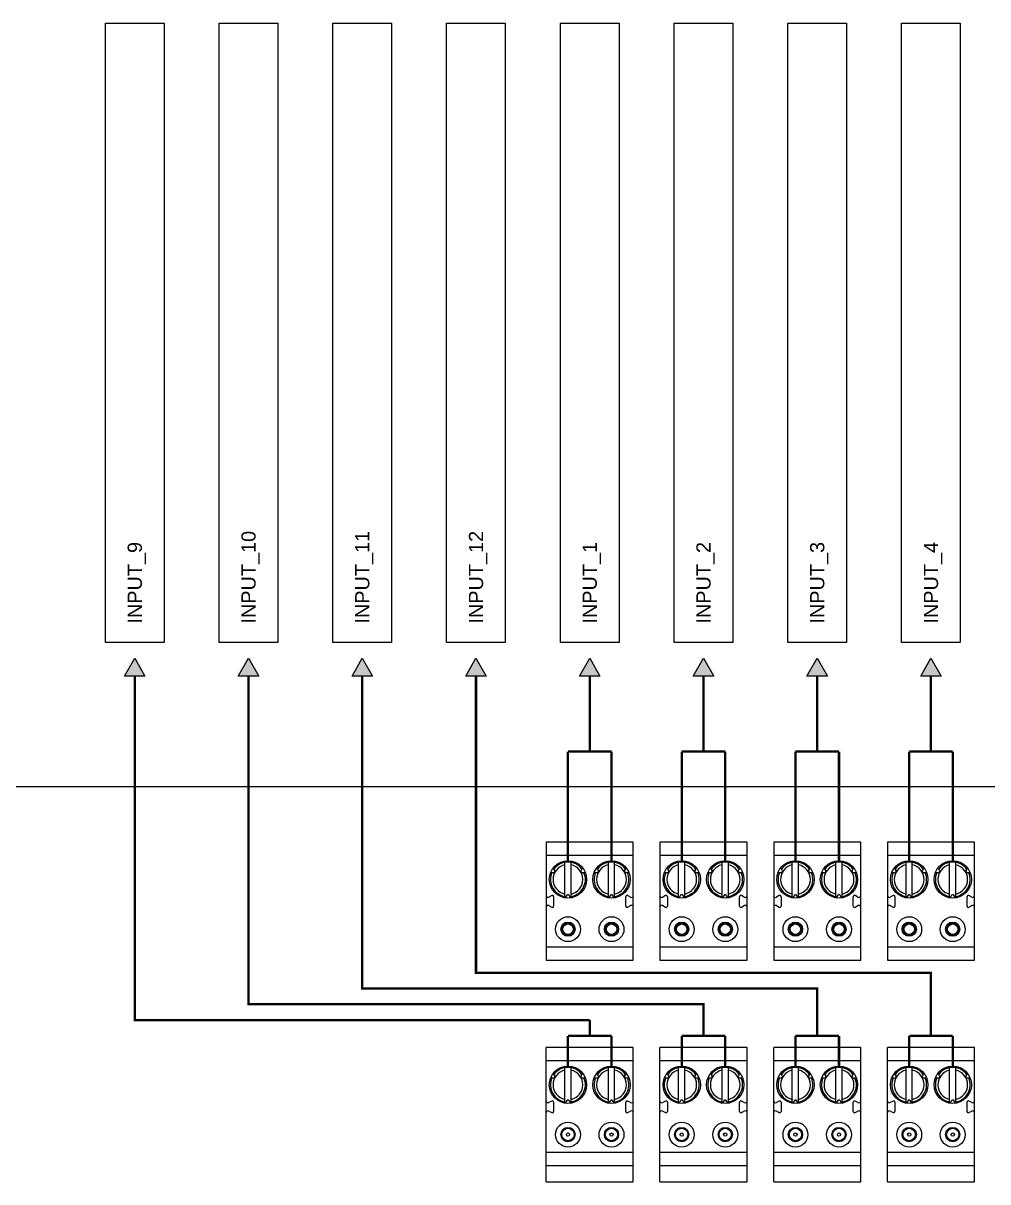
# Model space of a CAD drawing. Header units: millimetres. Extents: x 285292 to 433407, y -235676 to -135648.
# Drawn here: x 359349 to 389881, y -172319 to -135648 of the extents above; entities that cross this region are included whole.
import ezdxf
from ezdxf.enums import TextEntityAlignment as Align

# ---------------------------------------------------------------- set-up
doc = ezdxf.new("R2010")
doc.units = ezdxf.units.MM
doc.header["$LTSCALE"] = 10
doc.header["$MEASUREMENT"] = 0
doc.linetypes.add('HIDDEN', pattern=[0.375, 0.25, -0.125])
doc.styles.get("Standard").update_dxf_attribs({"font": 'arial.ttf'})

# ---------------------------------------------------------------- blocks, each defined once
blk = doc.blocks.new('SE ACM')
h = blk.add_hatch(color=256)
h.dxf.hatch_style = 1
h.paths.add_polyline_path([(362881, -155749), (363204, -156310), (362557, -156310)])
h = blk.add_hatch(color=256)
h.dxf.hatch_style = 1
h.paths.add_polyline_path([(366481, -155749), (366804, -156310), (366157, -156310)])
h = blk.add_hatch(color=256)
h.dxf.hatch_style = 1
h.paths.add_polyline_path([(370081, -155749), (370404, -156310), (369757, -156310)])
h = blk.add_hatch(color=256)
h.dxf.hatch_style = 1
h.paths.add_polyline_path([(373681, -155749), (374004, -156310), (373357, -156310)])
h = blk.add_hatch(color=256)
h.dxf.hatch_style = 1
h.paths.add_polyline_path([(377281, -155749), (377604, -156310), (376957, -156310)])
h = blk.add_hatch(color=256)
h.dxf.hatch_style = 1
h.paths.add_polyline_path([(380881, -155749), (381204, -156310), (380557, -156310)])
h = blk.add_hatch(color=256)
h.dxf.hatch_style = 1
h.paths.add_polyline_path([(384481, -155749), (384804, -156310), (384157, -156310)])
h = blk.add_hatch(color=256)
h.dxf.hatch_style = 1
h.paths.add_polyline_path([(388081, -155749), (388404, -156310), (387757, -156310)])
at = {"linetype": 'Continuous'}
for p, q in [((407792, -159823), (285292, -159823)), ((378659, -161567), (375903, -161567)), ((375903, -161567), (375903, -165307)), ((378659, -165307), (378659, -161567)), ((382259, -161567), (379503, -161567)), ((379503, -161567), (379503, -165307)), ((382259, -165307), (382259, -161567)), ((385859, -161567), (383103, -161567)), ((383103, -161567), (383103, -165307)), ((385859, -165307), (385859, -161567)), ((389459, -161567), (386703, -161567)), ((386703, -161567), (386703, -165307)), ((389459, -165307), (389459, -161567)), ((375903, -161983), (378659, -161983)), ((379503, -161983), (382259, -161983)), ((383103, -161983), (385859, -161983)), ((386703, -161983), (389459, -161983)), ((376175, -162469), (376128, -162383)), ((376493, -163291), (376493, -162206)), ((376690, -163291), (376690, -162206)), ((377055, -162383), (377008, -162469)), ((377553, -162469), (377506, -162383)), ((377871, -163291), (377871, -162206)), ((378068, -163291), (378068, -162206)), ((378433, -162383), (378386, -162469)), ((379775, -162469), (379728, -162383)), ((380093, -163291), (380093, -162206)), ((380290, -163291), (380290, -162206)), ((380655, -162383), (380608, -162469)), ((381153, -162469), (381106, -162383)), ((381471, -163291), (381471, -162206)), ((381668, -163291), (381668, -162206)), ((382033, -162383), (381986, -162469)), ((383375, -162469), (383328, -162383)), ((383693, -163291), (383693, -162206)), ((383890, -163291), (383890, -162206)), ((384255, -162383), (384208, -162469)), ((384753, -162469), (384706, -162383)), ((385071, -163291), (385071, -162206)), ((385268, -163291), (385268, -162206)), ((385633, -162383), (385586, -162469)), ((386975, -162469), (386928, -162383)), ((387293, -163291), (387293, -162206)), ((387490, -163291), (387490, -162206)), ((387855, -162383), (387808, -162469)), ((388353, -162469), (388306, -162383)), ((388671, -163291), (388671, -162206)), ((388868, -163291), (388868, -162206)), ((389233, -162383), (389186, -162469)), ((376043, -162530), (376141, -162528)), ((377042, -162528), (377140, -162530)), ((377421, -162530), (377519, -162528)), ((378420, -162528), (378518, -162530)), ((379643, -162530), (379741, -162528)), ((380642, -162528), (380740, -162530)), ((381021, -162530), (381119, -162528)), ((382020, -162528), (382118, -162530)), ((383243, -162530), (383341, -162528)), ((384242, -162528), (384340, -162530)), ((384621, -162530), (384719, -162528)), ((385620, -162528), (385718, -162530)), ((386843, -162530), (386941, -162528)), ((387842, -162528), (387940, -162530)), ((388221, -162530), (388319, -162528)), ((389220, -162528), (389318, -162530)), ((376080, -163262), (375991, -163313)), ((376139, -163296), (376139, -163595)), ((376558, -163249), (376507, -163333)), ((376676, -163333), (376626, -163249)), ((377936, -163249), (377885, -163333)), ((378054, -163333), (378004, -163249)), ((378422, -163595), (378422, -163296)), ((378570, -163313), (378481, -163262)), ((379680, -163262), (379591, -163313)), ((379739, -163296), (379739, -163595)), ((380158, -163249), (380107, -163333)), ((380276, -163333), (380226, -163249)), ((381536, -163249), (381485, -163333)), ((381654, -163333), (381604, -163249)), ((382022, -163595), (382022, -163296)), ((382170, -163313), (382081, -163262)), ((383280, -163262), (383191, -163313)), ((383339, -163296), (383339, -163595)), ((383758, -163249), (383707, -163333)), ((383876, -163333), (383826, -163249)), ((385136, -163249), (385085, -163333)), ((385254, -163333), (385204, -163249)), ((385622, -163595), (385622, -163296)), ((385770, -163313), (385681, -163262)), ((386880, -163262), (386791, -163313)), ((386939, -163296), (386939, -163595)), ((387358, -163249), (387307, -163333)), ((387476, -163333), (387426, -163249)), ((388736, -163249), (388685, -163333)), ((388854, -163333), (388804, -163249)), ((389222, -163595), (389222, -163296)), ((389370, -163313), (389281, -163262)), ((375991, -163578), (376080, -163629)), ((378481, -163629), (378570, -163578)), ((379591, -163578), (379680, -163629)), ((382081, -163629), (382170, -163578)), ((383191, -163578), (383280, -163629)), ((385681, -163629), (385770, -163578)), ((386791, -163578), (386880, -163629)), ((389281, -163629), (389370, -163578)), ((378659, -164892), (375903, -164892)), ((382259, -164892), (379503, -164892)), ((385859, -164892), (383103, -164892)), ((389459, -164892), (386703, -164892)), ((375903, -165307), (378659, -165307)), ((379503, -165307), (382259, -165307)), ((383103, -165307), (385859, -165307)), ((386703, -165307), (389459, -165307)), ((378659, -168067), (375903, -168067)), ((375903, -172319), (375903, -168067)), ((378659, -172319), (378659, -168067)), ((382259, -168067), (379503, -168067)), ((379503, -172319), (379503, -168067)), ((382259, -172319), (382259, -168067)), ((385859, -168067), (383103, -168067)), ((383103, -172319), (383103, -168067)), ((385859, -172319), (385859, -168067)), ((389459, -168067), (386703, -168067)), ((386703, -172319), (386703, -168067)), ((389459, -172319), (389459, -168067)), ((375903, -168483), (378659, -168483)), ((379503, -168483), (382259, -168483)), ((383103, -168483), (385859, -168483)), ((386703, -168483), (389459, -168483)), ((376043, -169030), (376141, -169028)), ((376175, -168969), (376128, -168883)), ((376493, -169791), (376493, -168706)), ((376690, -169791), (376690, -168706)), ((377055, -168883), (377008, -168969)), ((377042, -169028), (377140, -169030)), ((377421, -169030), (377519, -169028)), ((377553, -168969), (377506, -168883)), ((377871, -169791), (377871, -168706)), ((378068, -169791), (378068, -168706)), ((378433, -168883), (378386, -168969)), ((378420, -169028), (378518, -169030)), ((379643, -169030), (379741, -169028)), ((379775, -168969), (379728, -168883)), ((380093, -169791), (380093, -168706)), ((380290, -169791), (380290, -168706)), ((380655, -168883), (380608, -168969)), ((380642, -169028), (380740, -169030)), ((381021, -169030), (381119, -169028)), ((381153, -168969), (381106, -168883)), ((381471, -169791), (381471, -168706)), ((381668, -169791), (381668, -168706)), ((382033, -168883), (381986, -168969)), ((382020, -169028), (382118, -169030)), ((383243, -169030), (383341, -169028)), ((383375, -168969), (383328, -168883)), ((383693, -169791), (383693, -168706)), ((383890, -169791), (383890, -168706)), ((384255, -168883), (384208, -168969)), ((384242, -169028), (384340, -169030)), ((384621, -169030), (384719, -169028)), ((384753, -168969), (384706, -168883)), ((385071, -169791), (385071, -168706)), ((385268, -169791), (385268, -168706)), ((385633, -168883), (385586, -168969)), ((385620, -169028), (385718, -169030)), ((386843, -169030), (386941, -169028)), ((386975, -168969), (386928, -168883)), ((387293, -169791), (387293, -168706)), ((387490, -169791), (387490, -168706)), ((387855, -168883), (387808, -168969)), ((387842, -169028), (387940, -169030)), ((388221, -169030), (388319, -169028)), ((388353, -168969), (388306, -168883)), ((388671, -169791), (388671, -168706)), ((388868, -169791), (388868, -168706)), ((389233, -168883), (389186, -168969)), ((389220, -169028), (389318, -169030)), ((376080, -169762), (375991, -169813)), ((376558, -169749), (376507, -169833)), ((376676, -169833), (376626, -169749)), ((377936, -169749), (377885, -169833)), ((378054, -169833), (378004, -169749)), ((378570, -169813), (378481, -169762)), ((379680, -169762), (379591, -169813)), ((380158, -169749), (380107, -169833)), ((380276, -169833), (380226, -169749)), ((381536, -169749), (381485, -169833)), ((381654, -169833), (381604, -169749)), ((382170, -169813), (382081, -169762)), ((383280, -169762), (383191, -169813)), ((383758, -169749), (383707, -169833)), ((383876, -169833), (383826, -169749)), ((385136, -169749), (385085, -169833)), ((385254, -169833), (385204, -169749)), ((385770, -169813), (385681, -169762)), ((386880, -169762), (386791, -169813)), ((387358, -169749), (387307, -169833)), ((387476, -169833), (387426, -169749)), ((388736, -169749), (388685, -169833)), ((388854, -169833), (388804, -169749)), ((389370, -169813), (389281, -169762)), ((375991, -170078), (376080, -170129)), ((376139, -169796), (376139, -170095)), ((378422, -170095), (378422, -169796)), ((378481, -170129), (378570, -170078)), ((379591, -170078), (379680, -170129)), ((379739, -169796), (379739, -170095)), ((382022, -170095), (382022, -169796)), ((382081, -170129), (382170, -170078)), ((383191, -170078), (383280, -170129)), ((383339, -169796), (383339, -170095)), ((385622, -170095), (385622, -169796)), ((385681, -170129), (385770, -170078)), ((386791, -170078), (386880, -170129)), ((386939, -169796), (386939, -170095)), ((389222, -170095), (389222, -169796)), ((389281, -170129), (389370, -170078)), ((378659, -171392), (375903, -171392)), ((382259, -171392), (379503, -171392)), ((385859, -171392), (383103, -171392)), ((389459, -171392), (386703, -171392)), ((375903, -171807), (378659, -171807)), ((378659, -171815), (375903, -171815)), ((379503, -171807), (382259, -171807)), ((382259, -171815), (379503, -171815)), ((383103, -171807), (385859, -171807)), ((385859, -171815), (383103, -171815)), ((386703, -171807), (389459, -171807)), ((389459, -171815), (386703, -171815)), ((375903, -172319), (378659, -172319)), ((379503, -172319), (382259, -172319)), ((383103, -172319), (385859, -172319)), ((386703, -172319), (389459, -172319))]:
    blk.add_line(p, q, dxfattribs=at)
for points in [[(361952, -155249), (361952, -135648), (363809, -135648), (363809, -155249)], [(365552, -155249), (365552, -135648), (367409, -135648), (367409, -155249)], [(369152, -155249), (369152, -135648), (371009, -135648), (371009, -155249)], [(372752, -155249), (372752, -135648), (374609, -135648), (374609, -155249)], [(376352, -155249), (376352, -135648), (378209, -135648), (378209, -155249)], [(379952, -155249), (379952, -135648), (381809, -135648), (381809, -155249)], [(383552, -155249), (383552, -135648), (385409, -135648), (385409, -155249)], [(387152, -155249), (387152, -135648), (389009, -135648), (389009, -155249)], [(362881, -155749), (363204, -156310), (362557, -156310)], [(366481, -155749), (366804, -156310), (366157, -156310)], [(370081, -155749), (370404, -156310), (369757, -156310)], [(373681, -155749), (374004, -156310), (373357, -156310)], [(377281, -155749), (377604, -156310), (376957, -156310)], [(380881, -155749), (381204, -156310), (380557, -156310)], [(384481, -155749), (384804, -156310), (384157, -156310)], [(388081, -155749), (388404, -156310), (387757, -156310)]]:
    blk.add_lwpolyline(points, close=True)
at = {"linetype": 'HIDDEN', "const_width": 75}
for points in [[(377281, -167200), (362881, -167200), (362881, -156310)], [(380881, -167700), (380881, -166700), (366481, -166700), (366481, -156310)], [(384481, -167700), (384481, -166200), (370081, -166200), (370081, -156310)], [(388081, -167700), (388081, -165700), (373681, -165700), (373681, -156310)], [(377281, -158704), (377281, -156310)], [(380881, -158704), (380881, -156310)], [(384481, -158704), (384481, -156310)], [(388081, -158704), (388081, -156310)], [(376592, -158704), (376592, -162158)], [(376592, -158704), (377970, -158704)], [(377970, -158704), (377970, -162158)], [(380192, -158704), (380192, -162158)], [(380192, -158704), (381570, -158704)], [(381570, -158704), (381570, -162158)], [(383792, -158704), (383792, -162158)], [(383792, -158704), (385170, -158704)], [(385170, -158704), (385170, -162158)], [(387392, -158704), (387392, -162158)], [(387392, -158704), (388770, -158704)], [(388770, -158704), (388770, -162158)], [(377281, -167700), (377281, -167200)], [(376592, -167700), (377970, -167700)], [(376592, -167700), (376592, -168658)], [(377970, -167700), (377970, -168658)], [(380192, -167700), (381570, -167700)], [(380192, -167700), (380192, -168658)], [(381570, -167700), (381570, -168658)], [(383792, -167700), (385170, -167700)], [(383792, -167700), (383792, -168658)], [(385170, -167700), (385170, -168658)], [(387392, -167700), (388770, -167700)], [(387392, -167700), (387392, -168658)], [(388770, -167700), (388770, -168658)]]:
    blk.add_lwpolyline(points, dxfattribs=at)
at = {"linetype": 'Continuous'}
for centre, radius in [((376592, -162748), 591), ((377970, -162748), 591), ((380192, -162748), 591), ((381570, -162748), 591), ((383792, -162748), 591), ((385170, -162748), 591), ((387392, -162748), 591), ((388770, -162748), 591), ((376592, -164323), 394), ((376592, -164323), 226), ((376592, -164323), 197), ((376592, -164323), 166), ((377970, -164323), 394), ((377970, -164323), 226), ((377970, -164323), 197), ((377970, -164323), 166), ((380192, -164323), 394), ((380192, -164323), 226), ((380192, -164323), 197), ((380192, -164323), 166), ((381570, -164323), 394), ((381570, -164323), 226), ((381570, -164323), 197), ((381570, -164323), 166), ((383792, -164323), 394), ((383792, -164323), 226), ((383792, -164323), 197), ((383792, -164323), 166), ((385170, -164323), 394), ((385170, -164323), 226), ((385170, -164323), 197), ((385170, -164323), 166), ((387392, -164323), 394), ((387392, -164323), 226), ((387392, -164323), 197), ((387392, -164323), 166), ((388770, -164323), 394), ((388770, -164323), 226), ((388770, -164323), 197), ((388770, -164323), 166), ((376592, -169248), 591), ((377970, -169248), 591), ((380192, -169248), 591), ((381570, -169248), 591), ((383792, -169248), 591), ((385170, -169248), 591), ((387392, -169248), 591), ((388770, -169248), 591), ((376592, -170823), 394), ((377970, -170823), 394), ((380192, -170823), 394), ((381570, -170823), 394), ((383792, -170823), 394), ((385170, -170823), 394), ((387392, -170823), 394), ((388770, -170823), 394), ((376592, -170823), 226), ((376592, -170823), 197), ((376592, -170823), 51.2), ((377970, -170823), 226), ((377970, -170823), 197), ((377970, -170823), 51.2), ((380192, -170823), 226), ((380192, -170823), 197), ((380192, -170823), 51.2), ((381570, -170823), 226), ((381570, -170823), 197), ((381570, -170823), 51.2), ((383792, -170823), 226), ((383792, -170823), 197), ((383792, -170823), 51.2), ((385170, -170823), 226), ((385170, -170823), 197), ((385170, -170823), 51.2), ((387392, -170823), 226), ((387392, -170823), 197), ((387392, -170823), 51.2), ((388770, -170823), 226), ((388770, -170823), 197), ((388770, -170823), 51.2)]:
    blk.add_circle(centre, radius, dxfattribs=at)
for centre, radius, start, end in [((376592, -162748), 472, 102.0247, 257.9753), ((376592, -162748), 551, 36.5097, 143.4993), ((376592, -162748), 472, 282.0247, 77.9753), ((377970, -162748), 472, 102.0247, 257.9753), ((377970, -162748), 551, 36.5097, 143.4993), ((377970, -162748), 472, 282.0247, 77.9753), ((380192, -162748), 472, 102.0247, 257.9753), ((380192, -162748), 551, 36.5097, 143.4993), ((380192, -162748), 472, 282.0247, 77.9753), ((381570, -162748), 472, 102.0247, 257.9753), ((381570, -162748), 551, 36.5097, 143.4993), ((381570, -162748), 472, 282.0247, 77.9753), ((383792, -162748), 472, 102.0247, 257.9753), ((383792, -162748), 551, 36.5097, 143.4993), ((383792, -162748), 472, 282.0247, 77.9753), ((385170, -162748), 472, 102.0247, 257.9753), ((385170, -162748), 551, 36.5097, 143.4993), ((385170, -162748), 472, 282.0247, 77.9753), ((387392, -162748), 472, 102.0247, 257.9753), ((387392, -162748), 551, 36.5097, 143.4993), ((387392, -162748), 472, 282.0247, 77.9753), ((388770, -162748), 472, 102.0247, 257.9753), ((388770, -162748), 551, 36.5097, 143.4993), ((388770, -162748), 472, 282.0247, 77.9753), ((376592, -162748), 551, 156.5052, 263.4821), ((376592, -162748), 551, 276.5179, 23.488), ((377970, -162748), 551, 156.5052, 263.4821), ((377970, -162748), 551, 276.5179, 23.488), ((380192, -162748), 551, 156.5052, 263.4821), ((380192, -162748), 551, 276.5179, 23.488), ((381570, -162748), 551, 156.5052, 263.4821), ((381570, -162748), 551, 276.5179, 23.488), ((383792, -162748), 551, 156.5052, 263.4821), ((383792, -162748), 551, 276.5179, 23.488), ((385170, -162748), 551, 156.5052, 263.4821), ((385170, -162748), 551, 276.5179, 23.488), ((387392, -162748), 551, 156.5052, 263.4821), ((387392, -162748), 551, 276.5179, 23.488), ((388770, -162748), 551, 156.5052, 263.4821), ((388770, -162748), 551, 276.5179, 23.488), ((375962, -163262), 59.1, 180, 300), ((376100, -163296), 39.4, 0, 120), ((378462, -163296), 39.4, 60, 180), ((378600, -163262), 59.1, 240, 0), ((379562, -163262), 59.1, 180, 300), ((379700, -163296), 39.4, 0, 120), ((382062, -163296), 39.4, 60, 180), ((382200, -163262), 59.1, 240, 0), ((383162, -163262), 59.1, 180, 300), ((383300, -163296), 39.4, 0, 120), ((385662, -163296), 39.4, 60, 180), ((385800, -163262), 59.1, 240, 0), ((386762, -163262), 59.1, 180, 300), ((386900, -163296), 39.4, 0, 120), ((389262, -163296), 39.4, 60, 180), ((389400, -163262), 59.1, 240, 0), ((375962, -163629), 59.1, 60, 180), ((376100, -163595), 39.4, 240, 0), ((378462, -163595), 39.4, 180, 300), ((378600, -163629), 59.1, 0, 120), ((379562, -163629), 59.1, 60, 180), ((379700, -163595), 39.4, 240, 0), ((382062, -163595), 39.4, 180, 300), ((382200, -163629), 59.1, 0, 120), ((383162, -163629), 59.1, 60, 180), ((383300, -163595), 39.4, 240, 0), ((385662, -163595), 39.4, 180, 300), ((385800, -163629), 59.1, 0, 120), ((386762, -163629), 59.1, 60, 180), ((386900, -163595), 39.4, 240, 0), ((389262, -163595), 39.4, 180, 300), ((389400, -163629), 59.1, 0, 120), ((376592, -169248), 551, 156.512, 263.4821), ((376592, -169248), 472, 102.0247, 257.9753), ((376592, -169248), 551, 36.5097, 143.4993), ((376592, -169248), 551, 276.5179, 23.4949), ((376592, -169248), 472, 282.0247, 77.9753), ((377970, -169248), 551, 156.512, 263.4821), ((377970, -169248), 472, 102.0247, 257.9753), ((377970, -169248), 551, 36.5007, 143.4903), ((377970, -169248), 551, 276.5179, 23.4949), ((377970, -169248), 472, 282.0247, 77.9753), ((380192, -169248), 551, 156.5052, 263.4821), ((380192, -169248), 472, 102.0247, 257.9753), ((380192, -169248), 551, 36.5097, 143.4993), ((380192, -169248), 551, 276.5179, 23.488), ((380192, -169248), 472, 282.0247, 77.9753), ((381570, -169248), 551, 156.5052, 263.4821), ((381570, -169248), 472, 102.0247, 257.9753), ((381570, -169248), 551, 36.5007, 143.4993), ((381570, -169248), 551, 276.5179, 23.488), ((381570, -169248), 472, 282.0247, 77.9753), ((383792, -169248), 551, 156.5052, 263.4821), ((383792, -169248), 472, 102.0247, 257.9753), ((383792, -169248), 551, 36.5097, 143.4993), ((383792, -169248), 551, 276.5179, 23.488), ((383792, -169248), 472, 282.0247, 77.9753), ((385170, -169248), 551, 156.5052, 263.4821), ((385170, -169248), 472, 102.0247, 257.9753), ((385170, -169248), 551, 36.5007, 143.4993), ((385170, -169248), 551, 276.5179, 23.488), ((385170, -169248), 472, 282.0247, 77.9753), ((387392, -169248), 551, 156.512, 263.4821), ((387392, -169248), 472, 102.0247, 257.9753), ((387392, -169248), 551, 36.5097, 143.4993), ((387392, -169248), 551, 276.5179, 23.4949), ((387392, -169248), 472, 282.0247, 77.9753), ((388770, -169248), 551, 156.5052, 263.4821), ((388770, -169248), 472, 102.0247, 257.9753), ((388770, -169248), 551, 36.5007, 143.4993), ((388770, -169248), 551, 276.5179, 23.488), ((388770, -169248), 472, 282.0247, 77.9753), ((375962, -169762), 59.1, 180, 300), ((376100, -169796), 39.4, 0, 120), ((378462, -169796), 39.4, 60, 180), ((378600, -169762), 59.1, 240, 0), ((379562, -169762), 59.1, 180, 300), ((379700, -169796), 39.4, 0, 120), ((382062, -169796), 39.4, 60, 180), ((382200, -169762), 59.1, 240, 0), ((383162, -169762), 59.1, 180, 300), ((383300, -169796), 39.4, 0, 120), ((385662, -169796), 39.4, 60, 180), ((385800, -169762), 59.1, 240, 0), ((386762, -169762), 59.1, 180, 300), ((386900, -169796), 39.4, 0, 120), ((389262, -169796), 39.4, 60, 180), ((389400, -169762), 59.1, 240, 0), ((375962, -170129), 59.1, 60, 180), ((376100, -170095), 39.4, 240, 0), ((378462, -170095), 39.4, 180, 300), ((378600, -170129), 59.1, 0, 120), ((379562, -170129), 59.1, 60, 180), ((379700, -170095), 39.4, 240, 0), ((382062, -170095), 39.4, 180, 300), ((382200, -170129), 59.1, 0, 120), ((383162, -170129), 59.1, 60, 180), ((383300, -170095), 39.4, 240, 0), ((385662, -170095), 39.4, 180, 300), ((385800, -170129), 59.1, 0, 120), ((386762, -170129), 59.1, 60, 180), ((386900, -170095), 39.4, 240, 0), ((389262, -170095), 39.4, 180, 300), ((389400, -170129), 59.1, 0, 120)]:
    blk.add_arc(centre, radius, start, end, dxfattribs=at)
for points, knots in [([(376141, -162528), (376147, -162528), (376160, -162524), (376177, -162509), (376182, -162487), (376178, -162474), (376175, -162469)], [0, 0, 0, 0, 0.208418, 0.5, 0.791581, 1, 1, 1, 1]), ([(377008, -162469), (377005, -162474), (377001, -162487), (377007, -162509), (377023, -162524), (377036, -162528), (377042, -162528)], [0, 0, 0, 0, 0.208418, 0.5, 0.791581, 1, 1, 1, 1]), ([(377519, -162528), (377525, -162528), (377538, -162524), (377555, -162509), (377560, -162487), (377556, -162474), (377553, -162469)], [0, 0, 0, 0, 0.208418, 0.5, 0.791581, 1, 1, 1, 1]), ([(378386, -162469), (378383, -162474), (378379, -162487), (378385, -162509), (378401, -162524), (378414, -162528), (378420, -162528)], [0, 0, 0, 0, 0.208418, 0.5, 0.791581, 1, 1, 1, 1]), ([(379741, -162528), (379747, -162528), (379760, -162524), (379777, -162509), (379782, -162487), (379778, -162474), (379775, -162469)], [0, 0, 0, 0, 0.208418, 0.5, 0.791581, 1, 1, 1, 1]), ([(380608, -162469), (380605, -162474), (380601, -162487), (380607, -162509), (380623, -162524), (380636, -162528), (380642, -162528)], [0, 0, 0, 0, 0.208418, 0.5, 0.791581, 1, 1, 1, 1]), ([(381119, -162528), (381125, -162528), (381138, -162524), (381155, -162509), (381160, -162487), (381156, -162474), (381153, -162469)], [0, 0, 0, 0, 0.208418, 0.5, 0.791581, 1, 1, 1, 1]), ([(381986, -162469), (381983, -162474), (381979, -162487), (381985, -162509), (382001, -162524), (382014, -162528), (382020, -162528)], [0, 0, 0, 0, 0.208418, 0.5, 0.791581, 1, 1, 1, 1]), ([(383341, -162528), (383347, -162528), (383360, -162524), (383377, -162509), (383382, -162487), (383378, -162474), (383375, -162469)], [0, 0, 0, 0, 0.208418, 0.5, 0.791581, 1, 1, 1, 1]), ([(384208, -162469), (384205, -162474), (384201, -162487), (384207, -162509), (384223, -162524), (384236, -162528), (384242, -162528)], [0, 0, 0, 0, 0.208418, 0.5, 0.791581, 1, 1, 1, 1]), ([(384719, -162528), (384725, -162528), (384738, -162524), (384755, -162509), (384760, -162487), (384756, -162474), (384753, -162469)], [0, 0, 0, 0, 0.208418, 0.5, 0.791581, 1, 1, 1, 1]), ([(385586, -162469), (385583, -162474), (385579, -162487), (385585, -162509), (385601, -162524), (385614, -162528), (385620, -162528)], [0, 0, 0, 0, 0.208418, 0.5, 0.791581, 1, 1, 1, 1]), ([(386941, -162528), (386947, -162528), (386960, -162524), (386977, -162509), (386982, -162487), (386978, -162474), (386975, -162469)], [0, 0, 0, 0, 0.208418, 0.5, 0.791581, 1, 1, 1, 1]), ([(387808, -162469), (387805, -162474), (387801, -162487), (387807, -162509), (387823, -162524), (387836, -162528), (387842, -162528)], [0, 0, 0, 0, 0.208418, 0.5, 0.791581, 1, 1, 1, 1]), ([(388319, -162528), (388325, -162528), (388338, -162524), (388355, -162509), (388360, -162487), (388356, -162474), (388353, -162469)], [0, 0, 0, 0, 0.208418, 0.5, 0.791581, 1, 1, 1, 1]), ([(389186, -162469), (389183, -162474), (389179, -162487), (389185, -162509), (389201, -162524), (389214, -162528), (389220, -162528)], [0, 0, 0, 0, 0.208418, 0.5, 0.791581, 1, 1, 1, 1]), ([(376592, -163230), (376584, -163230), (376570, -163234), (376560, -163244), (376558, -163249)], [0, 0, 0, 0, 0.58314, 1, 1, 1, 1]), ([(376626, -163249), (376623, -163244), (376613, -163234), (376599, -163230), (376592, -163230)], [0, 0, 0, 0, 0.41686, 1, 1, 1, 1]), ([(377970, -163230), (377962, -163230), (377948, -163234), (377938, -163244), (377936, -163249)], [0, 0, 0, 0, 0.58314, 1, 1, 1, 1]), ([(378004, -163249), (378001, -163244), (377991, -163234), (377977, -163230), (377970, -163230)], [0, 0, 0, 0, 0.416861, 1, 1, 1, 1]), ([(380192, -163230), (380184, -163230), (380170, -163234), (380160, -163244), (380158, -163249)], [0, 0, 0, 0, 0.58314, 1, 1, 1, 1]), ([(380226, -163249), (380223, -163244), (380213, -163234), (380199, -163230), (380192, -163230)], [0, 0, 0, 0, 0.41686, 1, 1, 1, 1]), ([(381570, -163230), (381562, -163230), (381548, -163234), (381538, -163244), (381536, -163249)], [0, 0, 0, 0, 0.58314, 1, 1, 1, 1]), ([(381604, -163249), (381601, -163244), (381591, -163234), (381577, -163230), (381570, -163230)], [0, 0, 0, 0, 0.416861, 1, 1, 1, 1]), ([(383792, -163230), (383784, -163230), (383770, -163234), (383760, -163244), (383758, -163249)], [0, 0, 0, 0, 0.58314, 1, 1, 1, 1]), ([(383826, -163249), (383823, -163244), (383813, -163234), (383799, -163230), (383792, -163230)], [0, 0, 0, 0, 0.41686, 1, 1, 1, 1]), ([(385170, -163230), (385162, -163230), (385148, -163234), (385138, -163244), (385136, -163249)], [0, 0, 0, 0, 0.58314, 1, 1, 1, 1]), ([(385204, -163249), (385201, -163244), (385191, -163234), (385177, -163230), (385170, -163230)], [0, 0, 0, 0, 0.416861, 1, 1, 1, 1]), ([(387392, -163230), (387384, -163230), (387370, -163234), (387360, -163244), (387358, -163249)], [0, 0, 0, 0, 0.58314, 1, 1, 1, 1]), ([(387426, -163249), (387423, -163244), (387413, -163234), (387399, -163230), (387392, -163230)], [0, 0, 0, 0, 0.41686, 1, 1, 1, 1]), ([(388770, -163230), (388762, -163230), (388748, -163234), (388738, -163244), (388736, -163249)], [0, 0, 0, 0, 0.58314, 1, 1, 1, 1]), ([(388804, -163249), (388801, -163244), (388791, -163234), (388777, -163230), (388770, -163230)], [0, 0, 0, 0, 0.416861, 1, 1, 1, 1]), ([(376141, -169028), (376147, -169028), (376160, -169024), (376177, -169009), (376182, -168987), (376178, -168974), (376175, -168969)], [0, 0, 0, 0, 0.208418, 0.5, 0.791581, 1, 1, 1, 1]), ([(377008, -168969), (377005, -168974), (377001, -168987), (377007, -169009), (377023, -169024), (377036, -169028), (377042, -169028)], [0, 0, 0, 0, 0.208418, 0.5, 0.791581, 1, 1, 1, 1]), ([(377519, -169028), (377525, -169028), (377538, -169024), (377555, -169009), (377560, -168987), (377556, -168974), (377553, -168969)], [0, 0, 0, 0, 0.208418, 0.5, 0.791581, 1, 1, 1, 1]), ([(378386, -168969), (378383, -168974), (378379, -168987), (378385, -169009), (378401, -169024), (378414, -169028), (378420, -169028)], [0, 0, 0, 0, 0.208418, 0.5, 0.791581, 1, 1, 1, 1]), ([(379741, -169028), (379747, -169028), (379760, -169024), (379777, -169009), (379782, -168987), (379778, -168974), (379775, -168969)], [0, 0, 0, 0, 0.208418, 0.5, 0.791581, 1, 1, 1, 1]), ([(380608, -168969), (380605, -168974), (380601, -168987), (380607, -169009), (380623, -169024), (380636, -169028), (380642, -169028)], [0, 0, 0, 0, 0.208418, 0.5, 0.791581, 1, 1, 1, 1]), ([(381119, -169028), (381125, -169028), (381138, -169024), (381155, -169009), (381160, -168987), (381156, -168974), (381153, -168969)], [0, 0, 0, 0, 0.208418, 0.5, 0.791581, 1, 1, 1, 1]), ([(381986, -168969), (381983, -168974), (381979, -168987), (381985, -169009), (382001, -169024), (382014, -169028), (382020, -169028)], [0, 0, 0, 0, 0.208418, 0.5, 0.791581, 1, 1, 1, 1]), ([(383341, -169028), (383347, -169028), (383360, -169024), (383377, -169009), (383382, -168987), (383378, -168974), (383375, -168969)], [0, 0, 0, 0, 0.208418, 0.5, 0.791581, 1, 1, 1, 1]), ([(384208, -168969), (384205, -168974), (384201, -168987), (384207, -169009), (384223, -169024), (384236, -169028), (384242, -169028)], [0, 0, 0, 0, 0.208418, 0.5, 0.791581, 1, 1, 1, 1]), ([(384719, -169028), (384725, -169028), (384738, -169024), (384755, -169009), (384760, -168987), (384756, -168974), (384753, -168969)], [0, 0, 0, 0, 0.208418, 0.5, 0.791581, 1, 1, 1, 1]), ([(385586, -168969), (385583, -168974), (385579, -168987), (385585, -169009), (385601, -169024), (385614, -169028), (385620, -169028)], [0, 0, 0, 0, 0.208418, 0.5, 0.791581, 1, 1, 1, 1]), ([(386941, -169028), (386947, -169028), (386960, -169024), (386977, -169009), (386982, -168987), (386978, -168974), (386975, -168969)], [0, 0, 0, 0, 0.208418, 0.5, 0.791581, 1, 1, 1, 1]), ([(387808, -168969), (387805, -168974), (387801, -168987), (387807, -169009), (387823, -169024), (387836, -169028), (387842, -169028)], [0, 0, 0, 0, 0.208418, 0.5, 0.791581, 1, 1, 1, 1]), ([(388319, -169028), (388325, -169028), (388338, -169024), (388355, -169009), (388360, -168987), (388356, -168974), (388353, -168969)], [0, 0, 0, 0, 0.208418, 0.5, 0.791581, 1, 1, 1, 1]), ([(389186, -168969), (389183, -168974), (389179, -168987), (389185, -169009), (389201, -169024), (389214, -169028), (389220, -169028)], [0, 0, 0, 0, 0.208418, 0.5, 0.791581, 1, 1, 1, 1]), ([(376592, -169730), (376584, -169730), (376570, -169734), (376560, -169744), (376558, -169749)], [0, 0, 0, 0, 0.58314, 1, 1, 1, 1]), ([(376626, -169749), (376623, -169744), (376613, -169734), (376599, -169730), (376592, -169730)], [0, 0, 0, 0, 0.41686, 1, 1, 1, 1]), ([(377970, -169730), (377962, -169730), (377948, -169734), (377938, -169744), (377936, -169749)], [0, 0, 0, 0, 0.58314, 1, 1, 1, 1]), ([(378004, -169749), (378001, -169744), (377991, -169734), (377977, -169730), (377970, -169730)], [0, 0, 0, 0, 0.416861, 1, 1, 1, 1]), ([(380192, -169730), (380184, -169730), (380170, -169734), (380160, -169744), (380158, -169749)], [0, 0, 0, 0, 0.58314, 1, 1, 1, 1]), ([(380226, -169749), (380223, -169744), (380213, -169734), (380199, -169730), (380192, -169730)], [0, 0, 0, 0, 0.41686, 1, 1, 1, 1]), ([(381570, -169730), (381562, -169730), (381548, -169734), (381538, -169744), (381536, -169749)], [0, 0, 0, 0, 0.58314, 1, 1, 1, 1]), ([(381604, -169749), (381601, -169744), (381591, -169734), (381577, -169730), (381570, -169730)], [0, 0, 0, 0, 0.416861, 1, 1, 1, 1]), ([(383792, -169730), (383784, -169730), (383770, -169734), (383760, -169744), (383758, -169749)], [0, 0, 0, 0, 0.58314, 1, 1, 1, 1]), ([(383826, -169749), (383823, -169744), (383813, -169734), (383799, -169730), (383792, -169730)], [0, 0, 0, 0, 0.41686, 1, 1, 1, 1]), ([(385170, -169730), (385162, -169730), (385148, -169734), (385138, -169744), (385136, -169749)], [0, 0, 0, 0, 0.58314, 1, 1, 1, 1]), ([(385204, -169749), (385201, -169744), (385191, -169734), (385177, -169730), (385170, -169730)], [0, 0, 0, 0, 0.416861, 1, 1, 1, 1]), ([(387392, -169730), (387384, -169730), (387370, -169734), (387360, -169744), (387358, -169749)], [0, 0, 0, 0, 0.58314, 1, 1, 1, 1]), ([(387426, -169749), (387423, -169744), (387413, -169734), (387399, -169730), (387392, -169730)], [0, 0, 0, 0, 0.41686, 1, 1, 1, 1]), ([(388770, -169730), (388762, -169730), (388748, -169734), (388738, -169744), (388736, -169749)], [0, 0, 0, 0, 0.58314, 1, 1, 1, 1]), ([(388804, -169749), (388801, -169744), (388791, -169734), (388777, -169730), (388770, -169730)], [0, 0, 0, 0, 0.416861, 1, 1, 1, 1])]:
    blk.add_open_spline(points, degree=3, knots=knots, dxfattribs=at)
for tag, rotation, p in [('READER_1', 90, (300292, -154652)), ('READER_2', 90, (307392, -154652)), ('READER_3', 90, (314492, -154652)), ('READER_4', 90, (321592, -154652)), ('READER_5', 90, (328692, -154652)), ('READER_6', 90, (335792, -154652)), ('READER_7', 90, (342892, -154652)), ('READER_8', 90, (349992, -154652)), ('INPUT_10', 90, (366481, -154652)), ('INPUT_11', 90, (370081, -154652)), ('INPUT_12', 90, (373681, -154652)), ('INPUT_13', 90, (406081, -154652)), ('INPUT_14', 90, (409681, -154652)), ('INPUT_15', 90, (413281, -154652)), ('INPUT_16', 90, (416881, -154652)), ('INPUT_9', 90, (362881, -154652)), ('INPUT_1', 90, (377281, -154652)), ('INPUT_2', 90, (380881, -154652)), ('INPUT_3', 90, (384481, -154652)), ('INPUT_4', 90, (388081, -154652)), ('INPUT_5', 90, (391681, -154652)), ('INPUT_6', 90, (395281, -154652)), ('INPUT_7', 90, (398881, -154652)), ('INPUT_8', 90, (402481, -154652)), ('OUTPUT_1', 270, (289010, -216673)), ('OUTPUT_2', 270, (296510, -216673)), ('OUTPUT_3', 270, (303010, -216673)), ('OUTPUT_4', 270, (309510, -216673)), ('OUTPUT_5', 270, (316010, -216673)), ('OUTPUT_6', 270, (322510, -216673)), ('OUTPUT_7', 270, (329010, -216673)), ('OUTPUT_8', 270, (335510, -216673)), ('RS485_1', 270, (341509, -216673)), ('RS485_2', 270, (347259, -216673)), ('RS485_3', 270, (353009, -216673)), ('RS485_4', 270, (378809, -216673)), ('RS485_5', 270, (384559, -216673)), ('RS485_6', 270, (390309, -216673)), ('RS485_7', 270, (396059, -216673)), ('RS485_8', 270, (401809, -216673))]:
    blk.add_attdef(tag, text='', height=450, rotation=rotation).set_placement(p, align=Align.MIDDLE_LEFT)
for tag, p in [('FAI_INPUT', (414403, -187480)), ('TAMPER', (414378, -192987))]:
    blk.add_attdef(tag, text='', height=450).set_placement(p, align=Align.MIDDLE_LEFT)

msp = doc.modelspace()

# ---------------------------------------------------------------- block references
ref = msp.add_blockref('SE ACM', (0, 0))
ref.add_attrib('INPUT_12', 'INPUT_12', dxfattribs={"height": 450, "rotation": 90}).set_placement((373681, -154652), align=Align.MIDDLE_LEFT)
ref.add_attrib('INPUT_11', 'INPUT_11', dxfattribs={"height": 450, "rotation": 90}).set_placement((370081, -154652), align=Align.MIDDLE_LEFT)
ref.add_attrib('INPUT_10', 'INPUT_10', dxfattribs={"height": 450, "rotation": 90}).set_placement((366481, -154652), align=Align.MIDDLE_LEFT)
ref.add_attrib('INPUT_9', 'INPUT_9', dxfattribs={"height": 450, "rotation": 90}).set_placement((362881, -154652), align=Align.MIDDLE_LEFT)
ref.add_attrib('INPUT_4', 'INPUT_4', dxfattribs={"height": 450, "rotation": 90}).set_placement((388081, -154652), align=Align.MIDDLE_LEFT)
ref.add_attrib('INPUT_3', 'INPUT_3', dxfattribs={"height": 450, "rotation": 90}).set_placement((384481, -154652), align=Align.MIDDLE_LEFT)
ref.add_attrib('INPUT_2', 'INPUT_2', dxfattribs={"height": 450, "rotation": 90}).set_placement((380881, -154652), align=Align.MIDDLE_LEFT)
ref.add_attrib('INPUT_1', 'INPUT_1', dxfattribs={"height": 450, "rotation": 90}).set_placement((377281, -154652), align=Align.MIDDLE_LEFT)

doc.saveas('drawing.dxf')
